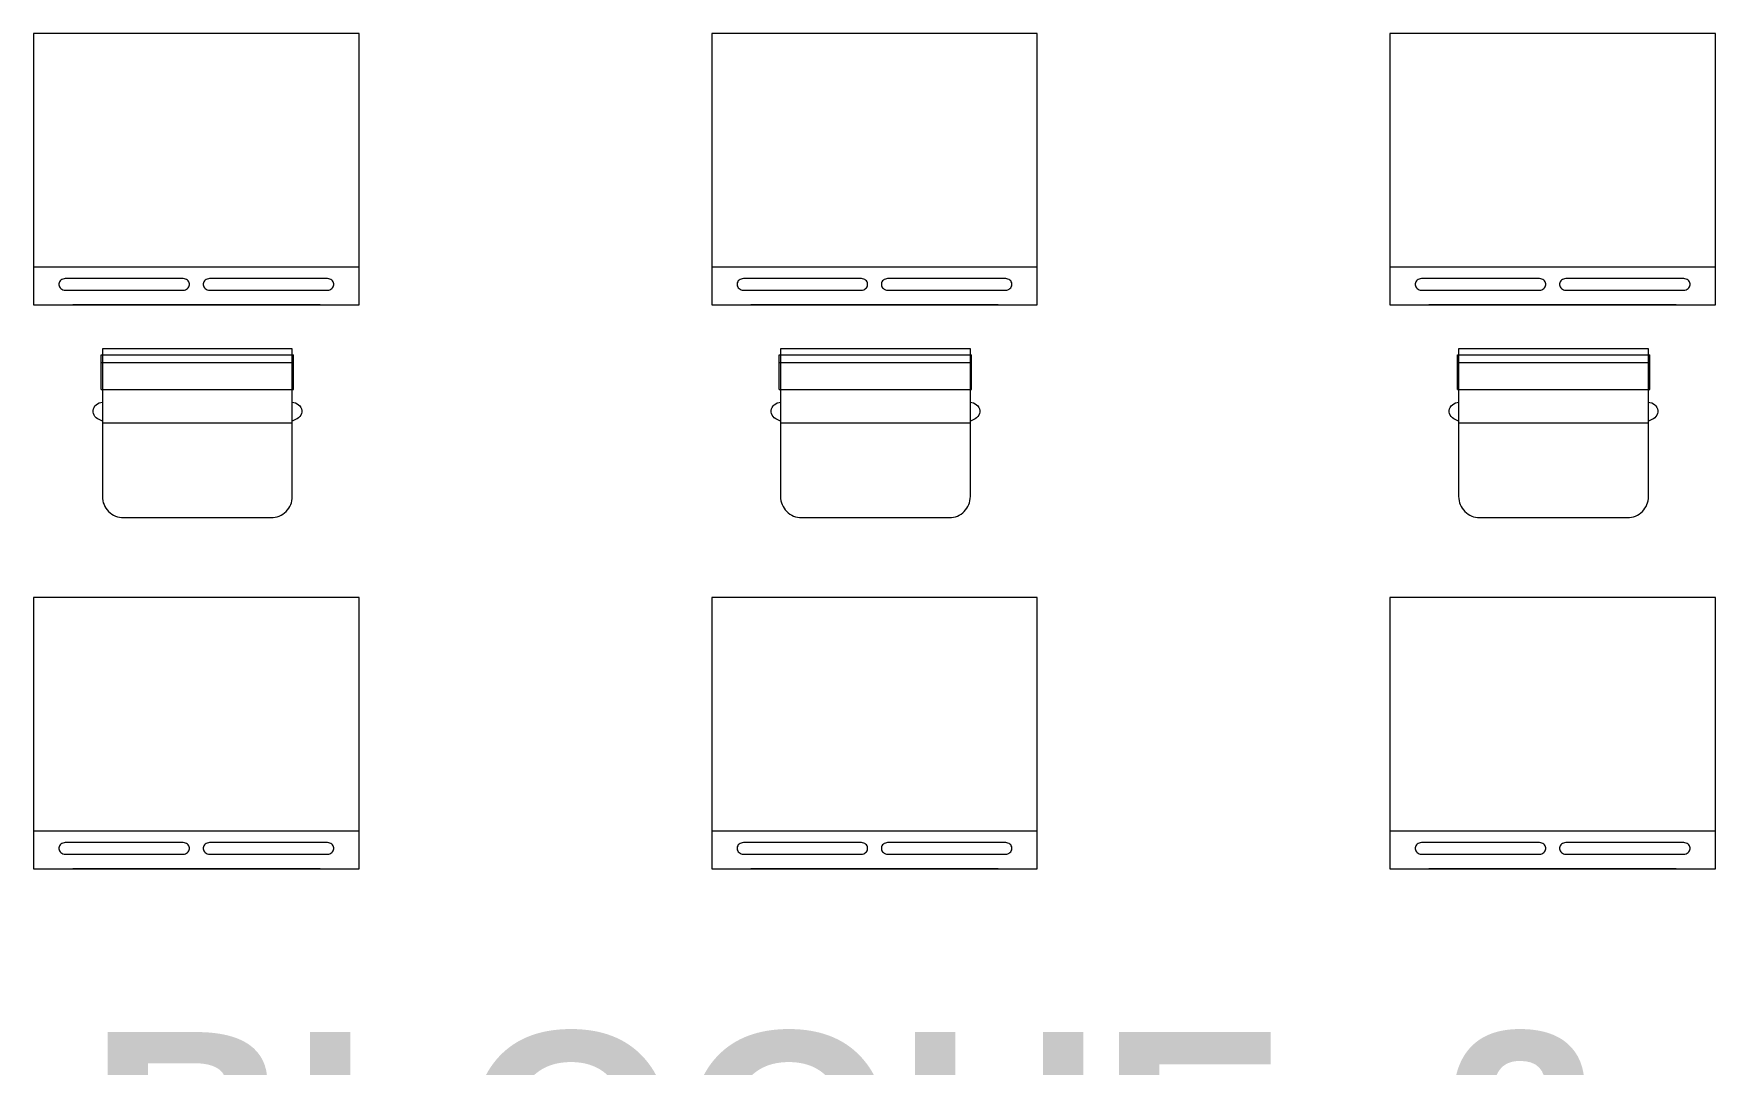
# Model space of a CAD drawing. Header units: millimetres. Extents: x 1 to 121, y 0 to 90.
# Drawn here: x 99.174 to 102.274, y 47.803 to 49.702 of the extents above; entities that cross this region are included whole.
import ezdxf
from ezdxf.enums import TextEntityAlignment as Align

# ---------------------------------------------------------------- set-up
doc = ezdxf.new("R2010")
doc.units = ezdxf.units.MM
doc.layers.add('Equipamiento SR', color=23, linetype='Continuous', lineweight=0)
doc.layers.add('TEXTOS-SUBTITULO', color=7, linetype='Continuous', lineweight=30)
doc.layers.add('Mobiliario', color=7, linetype='Continuous', lineweight=0, true_color=0x7f7f7f)
doc.styles.add('TURBO_BASS', font='swisseb.ttf')

# ---------------------------------------------------------------- blocks, each defined once
blk = doc.blocks.new('A$C3A47622C')
at = {"layer": 'Mobiliario', "linetype": 'Continuous'}
for p, q in [((0.0987, 0.37), (0.0997, 0.3732)), ((0.0997, 0.3732), (0.1012, 0.3762)), ((0.1012, 0.3762), (0.1031, 0.3788)), ((0.1031, 0.3788), (0.1053, 0.381)), ((0.1053, 0.381), (0.1079, 0.3828)), ((0.1079, 0.3828), (0.1107, 0.384)), ((0.1107, 0.384), (0.1136, 0.3846)), ((0.1136, 0.3846), (0.1165, 0.3846)), ((0.1165, 0.3846), (0.1194, 0.384)), ((0.1194, 0.384), (0.1222, 0.3828)), ((0.1222, 0.3828), (0.1248, 0.381)), ((0.1248, 0.381), (0.127, 0.3788)), ((0.127, 0.3788), (0.1289, 0.3762)), ((0.1289, 0.3762), (0.1297, 0.3747)), ((0.1297, 0.3747), (0.1333, 0.3673)), ((0.0251, 0.3696), (0.0111, 0.3696)), ((0.0111, 0.015), (0.0111, 0.3696)), ((0.0752, 0.3696), (0.0251, 0.3696)), ((0.0251, 0.015), (0.0251, 0.3696)), ((0.0752, 0.015), (0.0752, 0.3696)), ((0.0983, 0.3673), (0.0987, 0.37)), ((0.0752, 0.015), (0.0108, 0.015)), ((0.0987, 0.0146), (0.0983, 0.0173)), ((0.0997, 0.0113), (0.0987, 0.0146)), ((0.1012, 0.0084), (0.0997, 0.0113)), ((0.1031, 0.0057), (0.1012, 0.0084)), ((0.1053, 0.0035), (0.1031, 0.0057)), ((0.1079, 0.0018), (0.1053, 0.0035)), ((0.1107, 0.0006), (0.1079, 0.0018)), ((0.1136, 0), (0.1107, 0.0006)), ((0.1165, 0), (0.1136, 0)), ((0.1194, 0.0006), (0.1165, 0)), ((0.1222, 0.0018), (0.1194, 0.0006)), ((0.1248, 0.0035), (0.1222, 0.0018)), ((0.127, 0.0057), (0.1248, 0.0035)), ((0.1289, 0.0084), (0.127, 0.0057)), ((0.1297, 0.0099), (0.1289, 0.0084)), ((0.1333, 0.0173), (0.1297, 0.0099))]:
    blk.add_line(p, q, dxfattribs=at)
at = {"layer": 'Mobiliario'}
blk.add_line((0.1361, 0.0173), (0.1361, 0.3673), dxfattribs=at)
at = {"layer": 'Mobiliario', "linetype": 'Continuous'}
blk.add_lwpolyline([(0, 0.0173), (0.2722, 0.0173, 0.414214), (0.3111, 0.0562), (0.3111, 0.3284, 0.414214), (0.2722, 0.3673), (0, 0.3673), (0, 0.0173)], format="xyb", dxfattribs=at)

msp = doc.modelspace()

# ---------------------------------------------------------------- linework, layer by layer
at = {"layer": 'Equipamiento SR', "linetype": 'Continuous'}
for p, q in [((99.1741, 49.7022), (99.1741, 49.2022)), ((99.7741, 49.7022), (99.1741, 49.7022)), ((99.7741, 49.2022), (99.7741, 49.7022)), ((100.4241, 49.7022), (100.4241, 49.2022)), ((101.0241, 49.7022), (100.4241, 49.7022)), ((101.0241, 49.2022), (101.0241, 49.7022)), ((101.6741, 49.7022), (101.6741, 49.2022)), ((102.2741, 49.7022), (101.6741, 49.7022)), ((102.2741, 49.2022), (102.2741, 49.7022)), ((99.1741, 49.2727), (99.7741, 49.2727)), ((99.7591, 49.2727), (99.7591, 49.2722)), ((100.4241, 49.2727), (101.0241, 49.2727)), ((101.0091, 49.2727), (101.0091, 49.2722)), ((101.6741, 49.2727), (102.2741, 49.2727)), ((102.2591, 49.2727), (102.2591, 49.2722)), ((99.2212, 49.2429), (99.2208, 49.2411)), ((99.2208, 49.2411), (99.2208, 49.2392)), ((99.2208, 49.2392), (99.2212, 49.2373)), ((99.2219, 49.2447), (99.2212, 49.2429)), ((99.2212, 49.2373), (99.2219, 49.2355)), ((99.2231, 49.2464), (99.2219, 49.2447)), ((99.2219, 49.2355), (99.2231, 49.2339)), ((99.2245, 49.2478), (99.2231, 49.2464)), ((99.2231, 49.2339), (99.2245, 49.2324)), ((99.2262, 49.249), (99.2245, 49.2478)), ((99.2245, 49.2324), (99.2262, 49.2312)), ((99.2281, 49.25), (99.2262, 49.249)), ((99.2262, 49.2312), (99.2281, 49.2303)), ((99.2302, 49.2506), (99.2281, 49.25)), ((99.2281, 49.2303), (99.2302, 49.2296)), ((99.2324, 49.251), (99.2302, 49.2506)), ((99.2302, 49.2296), (99.2324, 49.2293)), ((99.2335, 49.251), (99.2324, 49.251)), ((99.2324, 49.2293), (99.2335, 49.2293)), ((99.4488, 49.251), (99.2335, 49.251)), ((99.2335, 49.2293), (99.4488, 49.2293)), ((99.4499, 49.251), (99.4488, 49.251)), ((99.4488, 49.2293), (99.4499, 49.2293)), ((99.4521, 49.2506), (99.4499, 49.251)), ((99.4499, 49.2293), (99.4521, 49.2296)), ((99.4542, 49.25), (99.4521, 49.2506)), ((99.4521, 49.2296), (99.4542, 49.2303)), ((99.4561, 49.249), (99.4542, 49.25)), ((99.4542, 49.2303), (99.4561, 49.2312)), ((99.4578, 49.2478), (99.4561, 49.249)), ((99.4561, 49.2312), (99.4578, 49.2324)), ((99.4592, 49.2464), (99.4578, 49.2478)), ((99.4578, 49.2324), (99.4592, 49.2339)), ((99.4603, 49.2447), (99.4592, 49.2464)), ((99.4592, 49.2339), (99.4603, 49.2355)), ((99.4611, 49.2429), (99.4603, 49.2447)), ((99.4603, 49.2355), (99.4611, 49.2373)), ((99.4614, 49.2411), (99.4611, 49.2429)), ((99.4611, 49.2373), (99.4614, 49.2392)), ((99.4614, 49.2392), (99.4614, 49.2411)), ((99.4872, 49.2429), (99.4868, 49.2411)), ((99.4868, 49.2411), (99.4868, 49.2392)), ((99.4868, 49.2392), (99.4872, 49.2373)), ((99.4879, 49.2447), (99.4872, 49.2429)), ((99.4872, 49.2373), (99.4879, 49.2355)), ((99.489, 49.2464), (99.4879, 49.2447)), ((99.4879, 49.2355), (99.489, 49.2339)), ((99.4905, 49.2478), (99.489, 49.2464)), ((99.489, 49.2339), (99.4905, 49.2324)), ((99.4922, 49.249), (99.4905, 49.2478)), ((99.4905, 49.2324), (99.4922, 49.2312)), ((99.4941, 49.25), (99.4922, 49.249)), ((99.4922, 49.2312), (99.4941, 49.2303)), ((99.4962, 49.2506), (99.4941, 49.25)), ((99.4941, 49.2303), (99.4962, 49.2296)), ((99.4983, 49.251), (99.4962, 49.2506)), ((99.4962, 49.2296), (99.4983, 49.2293)), ((99.4994, 49.251), (99.4983, 49.251)), ((99.4983, 49.2293), (99.4994, 49.2293)), ((99.7148, 49.251), (99.4994, 49.251)), ((99.4994, 49.2293), (99.7148, 49.2293)), ((99.7159, 49.251), (99.7148, 49.251)), ((99.7148, 49.2293), (99.7159, 49.2293)), ((99.7181, 49.2506), (99.7159, 49.251)), ((99.7159, 49.2293), (99.7181, 49.2296)), ((99.7201, 49.25), (99.7181, 49.2506)), ((99.7181, 49.2296), (99.7201, 49.2303)), ((99.7221, 49.249), (99.7201, 49.25)), ((99.7201, 49.2303), (99.7221, 49.2312)), ((99.7238, 49.2478), (99.7221, 49.249)), ((99.7221, 49.2312), (99.7238, 49.2324)), ((99.7252, 49.2464), (99.7238, 49.2478)), ((99.7238, 49.2324), (99.7252, 49.2339)), ((99.7263, 49.2447), (99.7252, 49.2464)), ((99.7252, 49.2339), (99.7263, 49.2355)), ((99.727, 49.2429), (99.7263, 49.2447)), ((99.7263, 49.2355), (99.727, 49.2373)), ((99.7274, 49.2411), (99.727, 49.2429)), ((99.727, 49.2373), (99.7274, 49.2392)), ((99.7274, 49.2392), (99.7274, 49.2411)), ((100.4712, 49.2429), (100.4708, 49.2411)), ((100.4708, 49.2411), (100.4708, 49.2392)), ((100.4708, 49.2392), (100.4712, 49.2373)), ((100.4719, 49.2447), (100.4712, 49.2429)), ((100.4712, 49.2373), (100.4719, 49.2355)), ((100.4731, 49.2464), (100.4719, 49.2447)), ((100.4719, 49.2355), (100.4731, 49.2339)), ((100.4745, 49.2478), (100.4731, 49.2464)), ((100.4731, 49.2339), (100.4745, 49.2324)), ((100.4762, 49.249), (100.4745, 49.2478)), ((100.4745, 49.2324), (100.4762, 49.2312)), ((100.4781, 49.25), (100.4762, 49.249)), ((100.4762, 49.2312), (100.4781, 49.2303)), ((100.4802, 49.2506), (100.4781, 49.25)), ((100.4781, 49.2303), (100.4802, 49.2296)), ((100.4824, 49.251), (100.4802, 49.2506)), ((100.4802, 49.2296), (100.4824, 49.2293)), ((100.4835, 49.251), (100.4824, 49.251)), ((100.4824, 49.2293), (100.4835, 49.2293)), ((100.6988, 49.251), (100.4835, 49.251)), ((100.4835, 49.2293), (100.6988, 49.2293)), ((100.6999, 49.251), (100.6988, 49.251)), ((100.6988, 49.2293), (100.6999, 49.2293)), ((100.7021, 49.2506), (100.6999, 49.251)), ((100.6999, 49.2293), (100.7021, 49.2296)), ((100.7042, 49.25), (100.7021, 49.2506)), ((100.7021, 49.2296), (100.7042, 49.2303)), ((100.7061, 49.249), (100.7042, 49.25)), ((100.7042, 49.2303), (100.7061, 49.2312)), ((100.7078, 49.2478), (100.7061, 49.249)), ((100.7061, 49.2312), (100.7078, 49.2324)), ((100.7092, 49.2464), (100.7078, 49.2478)), ((100.7078, 49.2324), (100.7092, 49.2339)), ((100.7103, 49.2447), (100.7092, 49.2464)), ((100.7092, 49.2339), (100.7103, 49.2355)), ((100.7111, 49.2429), (100.7103, 49.2447)), ((100.7103, 49.2355), (100.7111, 49.2373)), ((100.7114, 49.2411), (100.7111, 49.2429)), ((100.7111, 49.2373), (100.7114, 49.2392)), ((100.7114, 49.2392), (100.7114, 49.2411)), ((100.7372, 49.2429), (100.7368, 49.2411)), ((100.7368, 49.2411), (100.7368, 49.2392)), ((100.7368, 49.2392), (100.7372, 49.2373)), ((100.7379, 49.2447), (100.7372, 49.2429)), ((100.7372, 49.2373), (100.7379, 49.2355)), ((100.739, 49.2464), (100.7379, 49.2447)), ((100.7379, 49.2355), (100.739, 49.2339)), ((100.7405, 49.2478), (100.739, 49.2464)), ((100.739, 49.2339), (100.7405, 49.2324)), ((100.7422, 49.249), (100.7405, 49.2478)), ((100.7405, 49.2324), (100.7422, 49.2312)), ((100.7441, 49.25), (100.7422, 49.249)), ((100.7422, 49.2312), (100.7441, 49.2303)), ((100.7462, 49.2506), (100.7441, 49.25)), ((100.7441, 49.2303), (100.7462, 49.2296)), ((100.7483, 49.251), (100.7462, 49.2506)), ((100.7462, 49.2296), (100.7483, 49.2293)), ((100.7494, 49.251), (100.7483, 49.251)), ((100.7483, 49.2293), (100.7494, 49.2293)), ((100.9648, 49.251), (100.7494, 49.251)), ((100.7494, 49.2293), (100.9648, 49.2293)), ((100.9659, 49.251), (100.9648, 49.251)), ((100.9648, 49.2293), (100.9659, 49.2293)), ((100.9681, 49.2506), (100.9659, 49.251)), ((100.9659, 49.2293), (100.9681, 49.2296)), ((100.9701, 49.25), (100.9681, 49.2506)), ((100.9681, 49.2296), (100.9701, 49.2303)), ((100.9721, 49.249), (100.9701, 49.25)), ((100.9701, 49.2303), (100.9721, 49.2312)), ((100.9738, 49.2478), (100.9721, 49.249)), ((100.9721, 49.2312), (100.9738, 49.2324)), ((100.9752, 49.2464), (100.9738, 49.2478)), ((100.9738, 49.2324), (100.9752, 49.2339)), ((100.9763, 49.2447), (100.9752, 49.2464)), ((100.9752, 49.2339), (100.9763, 49.2355)), ((100.977, 49.2429), (100.9763, 49.2447)), ((100.9763, 49.2355), (100.977, 49.2373)), ((100.9774, 49.2411), (100.977, 49.2429)), ((100.977, 49.2373), (100.9774, 49.2392)), ((100.9774, 49.2392), (100.9774, 49.2411)), ((101.7212, 49.2429), (101.7208, 49.2411)), ((101.7208, 49.2411), (101.7208, 49.2392)), ((101.7208, 49.2392), (101.7212, 49.2373)), ((101.7219, 49.2447), (101.7212, 49.2429)), ((101.7212, 49.2373), (101.7219, 49.2355)), ((101.7231, 49.2464), (101.7219, 49.2447)), ((101.7219, 49.2355), (101.7231, 49.2339)), ((101.7245, 49.2478), (101.7231, 49.2464)), ((101.7231, 49.2339), (101.7245, 49.2324)), ((101.7262, 49.249), (101.7245, 49.2478)), ((101.7245, 49.2324), (101.7262, 49.2312)), ((101.7281, 49.25), (101.7262, 49.249)), ((101.7262, 49.2312), (101.7281, 49.2303)), ((101.7302, 49.2506), (101.7281, 49.25)), ((101.7281, 49.2303), (101.7302, 49.2296)), ((101.7324, 49.251), (101.7302, 49.2506)), ((101.7302, 49.2296), (101.7324, 49.2293)), ((101.7335, 49.251), (101.7324, 49.251)), ((101.7324, 49.2293), (101.7335, 49.2293)), ((101.9488, 49.251), (101.7335, 49.251)), ((101.7335, 49.2293), (101.9488, 49.2293)), ((101.9499, 49.251), (101.9488, 49.251)), ((101.9488, 49.2293), (101.9499, 49.2293)), ((101.9521, 49.2506), (101.9499, 49.251)), ((101.9499, 49.2293), (101.9521, 49.2296)), ((101.9542, 49.25), (101.9521, 49.2506)), ((101.9521, 49.2296), (101.9542, 49.2303)), ((101.9561, 49.249), (101.9542, 49.25)), ((101.9542, 49.2303), (101.9561, 49.2312)), ((101.9578, 49.2478), (101.9561, 49.249)), ((101.9561, 49.2312), (101.9578, 49.2324)), ((101.9592, 49.2464), (101.9578, 49.2478)), ((101.9578, 49.2324), (101.9592, 49.2339)), ((101.9603, 49.2447), (101.9592, 49.2464)), ((101.9592, 49.2339), (101.9603, 49.2355)), ((101.9611, 49.2429), (101.9603, 49.2447)), ((101.9603, 49.2355), (101.9611, 49.2373)), ((101.9614, 49.2411), (101.9611, 49.2429)), ((101.9611, 49.2373), (101.9614, 49.2392)), ((101.9614, 49.2392), (101.9614, 49.2411)), ((101.9872, 49.2429), (101.9868, 49.2411)), ((101.9868, 49.2411), (101.9868, 49.2392)), ((101.9868, 49.2392), (101.9872, 49.2373)), ((101.9879, 49.2447), (101.9872, 49.2429)), ((101.9872, 49.2373), (101.9879, 49.2355)), ((101.989, 49.2464), (101.9879, 49.2447)), ((101.9879, 49.2355), (101.989, 49.2339)), ((101.9905, 49.2478), (101.989, 49.2464)), ((101.989, 49.2339), (101.9905, 49.2324)), ((101.9922, 49.249), (101.9905, 49.2478)), ((101.9905, 49.2324), (101.9922, 49.2312)), ((101.9941, 49.25), (101.9922, 49.249)), ((101.9922, 49.2312), (101.9941, 49.2303)), ((101.9962, 49.2506), (101.9941, 49.25)), ((101.9941, 49.2303), (101.9962, 49.2296)), ((101.9983, 49.251), (101.9962, 49.2506)), ((101.9962, 49.2296), (101.9983, 49.2293)), ((101.9994, 49.251), (101.9983, 49.251)), ((101.9983, 49.2293), (101.9994, 49.2293)), ((102.2148, 49.251), (101.9994, 49.251)), ((101.9994, 49.2293), (102.2148, 49.2293)), ((102.2159, 49.251), (102.2148, 49.251)), ((102.2148, 49.2293), (102.2159, 49.2293)), ((102.2181, 49.2506), (102.2159, 49.251)), ((102.2159, 49.2293), (102.2181, 49.2296)), ((102.2201, 49.25), (102.2181, 49.2506)), ((102.2181, 49.2296), (102.2201, 49.2303)), ((102.2221, 49.249), (102.2201, 49.25)), ((102.2201, 49.2303), (102.2221, 49.2312)), ((102.2238, 49.2478), (102.2221, 49.249)), ((102.2221, 49.2312), (102.2238, 49.2324)), ((102.2252, 49.2464), (102.2238, 49.2478)), ((102.2238, 49.2324), (102.2252, 49.2339)), ((102.2263, 49.2447), (102.2252, 49.2464)), ((102.2252, 49.2339), (102.2263, 49.2355)), ((102.227, 49.2429), (102.2263, 49.2447)), ((102.2263, 49.2355), (102.227, 49.2373)), ((102.2274, 49.2411), (102.227, 49.2429)), ((102.227, 49.2373), (102.2274, 49.2392)), ((102.2274, 49.2392), (102.2274, 49.2411)), ((99.1741, 49.2022), (99.7741, 49.2022)), ((99.7021, 49.2022), (99.2461, 49.2022)), ((100.4241, 49.2022), (101.0241, 49.2022)), ((100.9521, 49.2022), (100.4961, 49.2022)), ((101.6741, 49.2022), (102.2741, 49.2022)), ((102.2021, 49.2022), (101.7461, 49.2022)), ((99.1741, 48.6628), (99.1741, 48.1628)), ((99.7741, 48.6628), (99.1741, 48.6628)), ((99.7741, 48.1628), (99.7741, 48.6628)), ((100.4241, 48.6628), (100.4241, 48.1628)), ((101.0241, 48.6628), (100.4241, 48.6628)), ((101.0241, 48.1628), (101.0241, 48.6628)), ((101.6741, 48.6628), (101.6741, 48.1628)), ((102.2741, 48.6628), (101.6741, 48.6628)), ((102.2741, 48.1628), (102.2741, 48.6628)), ((99.1741, 48.2332), (99.7741, 48.2332)), ((99.2219, 48.2053), (99.2212, 48.2035)), ((99.2231, 48.207), (99.2219, 48.2053)), ((99.2245, 48.2084), (99.2231, 48.207)), ((99.2262, 48.2096), (99.2245, 48.2084)), ((99.2281, 48.2106), (99.2262, 48.2096)), ((99.2302, 48.2112), (99.2281, 48.2106)), ((99.2324, 48.2116), (99.2302, 48.2112)), ((99.2335, 48.2116), (99.2324, 48.2116)), ((99.4488, 48.2116), (99.2335, 48.2116)), ((99.4499, 48.2116), (99.4488, 48.2116)), ((99.4521, 48.2112), (99.4499, 48.2116)), ((99.4542, 48.2106), (99.4521, 48.2112)), ((99.4561, 48.2096), (99.4542, 48.2106)), ((99.4578, 48.2084), (99.4561, 48.2096)), ((99.4592, 48.207), (99.4578, 48.2084)), ((99.4603, 48.2053), (99.4592, 48.207)), ((99.4611, 48.2035), (99.4603, 48.2053)), ((99.4879, 48.2053), (99.4872, 48.2035)), ((99.489, 48.207), (99.4879, 48.2053)), ((99.4905, 48.2084), (99.489, 48.207)), ((99.4922, 48.2096), (99.4905, 48.2084)), ((99.4941, 48.2106), (99.4922, 48.2096)), ((99.4962, 48.2112), (99.4941, 48.2106)), ((99.4983, 48.2116), (99.4962, 48.2112)), ((99.4994, 48.2116), (99.4983, 48.2116)), ((99.7148, 48.2116), (99.4994, 48.2116)), ((99.7159, 48.2116), (99.7148, 48.2116)), ((99.7181, 48.2112), (99.7159, 48.2116)), ((99.7201, 48.2106), (99.7181, 48.2112)), ((99.7221, 48.2096), (99.7201, 48.2106)), ((99.7238, 48.2084), (99.7221, 48.2096)), ((99.7252, 48.207), (99.7238, 48.2084)), ((99.7263, 48.2053), (99.7252, 48.207)), ((99.727, 48.2035), (99.7263, 48.2053)), ((99.7591, 48.2332), (99.7591, 48.2328)), ((100.4241, 48.2332), (101.0241, 48.2332)), ((100.4719, 48.2053), (100.4712, 48.2035)), ((100.4731, 48.207), (100.4719, 48.2053)), ((100.4745, 48.2084), (100.4731, 48.207)), ((100.4762, 48.2096), (100.4745, 48.2084)), ((100.4781, 48.2106), (100.4762, 48.2096)), ((100.4802, 48.2112), (100.4781, 48.2106)), ((100.4824, 48.2116), (100.4802, 48.2112)), ((100.4835, 48.2116), (100.4824, 48.2116)), ((100.6988, 48.2116), (100.4835, 48.2116)), ((100.6999, 48.2116), (100.6988, 48.2116)), ((100.7021, 48.2112), (100.6999, 48.2116)), ((100.7042, 48.2106), (100.7021, 48.2112)), ((100.7061, 48.2096), (100.7042, 48.2106)), ((100.7078, 48.2084), (100.7061, 48.2096)), ((100.7092, 48.207), (100.7078, 48.2084)), ((100.7103, 48.2053), (100.7092, 48.207)), ((100.7111, 48.2035), (100.7103, 48.2053)), ((100.7379, 48.2053), (100.7372, 48.2035)), ((100.739, 48.207), (100.7379, 48.2053)), ((100.7405, 48.2084), (100.739, 48.207)), ((100.7422, 48.2096), (100.7405, 48.2084)), ((100.7441, 48.2106), (100.7422, 48.2096)), ((100.7462, 48.2112), (100.7441, 48.2106)), ((100.7483, 48.2116), (100.7462, 48.2112)), ((100.7494, 48.2116), (100.7483, 48.2116)), ((100.9648, 48.2116), (100.7494, 48.2116)), ((100.9659, 48.2116), (100.9648, 48.2116)), ((100.9681, 48.2112), (100.9659, 48.2116)), ((100.9701, 48.2106), (100.9681, 48.2112)), ((100.9721, 48.2096), (100.9701, 48.2106)), ((100.9738, 48.2084), (100.9721, 48.2096)), ((100.9752, 48.207), (100.9738, 48.2084)), ((100.9763, 48.2053), (100.9752, 48.207)), ((100.977, 48.2035), (100.9763, 48.2053)), ((101.0091, 48.2332), (101.0091, 48.2328)), ((101.6741, 48.2332), (102.2741, 48.2332)), ((101.7219, 48.2053), (101.7212, 48.2035)), ((101.7231, 48.207), (101.7219, 48.2053)), ((101.7245, 48.2084), (101.7231, 48.207)), ((101.7262, 48.2096), (101.7245, 48.2084)), ((101.7281, 48.2106), (101.7262, 48.2096)), ((101.7302, 48.2112), (101.7281, 48.2106)), ((101.7324, 48.2116), (101.7302, 48.2112)), ((101.7335, 48.2116), (101.7324, 48.2116)), ((101.9488, 48.2116), (101.7335, 48.2116)), ((101.9499, 48.2116), (101.9488, 48.2116)), ((101.9521, 48.2112), (101.9499, 48.2116)), ((101.9542, 48.2106), (101.9521, 48.2112)), ((101.9561, 48.2096), (101.9542, 48.2106)), ((101.9578, 48.2084), (101.9561, 48.2096)), ((101.9592, 48.207), (101.9578, 48.2084)), ((101.9603, 48.2053), (101.9592, 48.207)), ((101.9611, 48.2035), (101.9603, 48.2053)), ((101.9879, 48.2053), (101.9872, 48.2035)), ((101.989, 48.207), (101.9879, 48.2053)), ((101.9905, 48.2084), (101.989, 48.207)), ((101.9922, 48.2096), (101.9905, 48.2084)), ((101.9941, 48.2106), (101.9922, 48.2096)), ((101.9962, 48.2112), (101.9941, 48.2106)), ((101.9983, 48.2116), (101.9962, 48.2112)), ((101.9994, 48.2116), (101.9983, 48.2116)), ((102.2148, 48.2116), (101.9994, 48.2116)), ((102.2159, 48.2116), (102.2148, 48.2116)), ((102.2181, 48.2112), (102.2159, 48.2116)), ((102.2201, 48.2106), (102.2181, 48.2112)), ((102.2221, 48.2096), (102.2201, 48.2106)), ((102.2238, 48.2084), (102.2221, 48.2096)), ((102.2252, 48.207), (102.2238, 48.2084)), ((102.2263, 48.2053), (102.2252, 48.207)), ((102.227, 48.2035), (102.2263, 48.2053)), ((102.2591, 48.2332), (102.2591, 48.2328)), ((99.2212, 48.2035), (99.2208, 48.2017)), ((99.2208, 48.2017), (99.2208, 48.1998)), ((99.2208, 48.1998), (99.2212, 48.1979)), ((99.2212, 48.1979), (99.2219, 48.1961)), ((99.2219, 48.1961), (99.2231, 48.1945)), ((99.2231, 48.1945), (99.2245, 48.193)), ((99.2245, 48.193), (99.2262, 48.1918)), ((99.2262, 48.1918), (99.2281, 48.1908)), ((99.2281, 48.1908), (99.2302, 48.1902)), ((99.2302, 48.1902), (99.2324, 48.1899)), ((99.2324, 48.1899), (99.2335, 48.1899)), ((99.2335, 48.1899), (99.4488, 48.1899)), ((99.4488, 48.1899), (99.4499, 48.1899)), ((99.4499, 48.1899), (99.4521, 48.1902)), ((99.4521, 48.1902), (99.4542, 48.1908)), ((99.4542, 48.1908), (99.4561, 48.1918)), ((99.4561, 48.1918), (99.4578, 48.193)), ((99.4578, 48.193), (99.4592, 48.1945)), ((99.4592, 48.1945), (99.4603, 48.1961)), ((99.4603, 48.1961), (99.4611, 48.1979)), ((99.4614, 48.2017), (99.4611, 48.2035)), ((99.4611, 48.1979), (99.4614, 48.1998)), ((99.4614, 48.1998), (99.4614, 48.2017)), ((99.4872, 48.2035), (99.4868, 48.2017)), ((99.4868, 48.2017), (99.4868, 48.1998)), ((99.4868, 48.1998), (99.4872, 48.1979)), ((99.4872, 48.1979), (99.4879, 48.1961)), ((99.4879, 48.1961), (99.489, 48.1945)), ((99.489, 48.1945), (99.4905, 48.193)), ((99.4905, 48.193), (99.4922, 48.1918)), ((99.4922, 48.1918), (99.4941, 48.1908)), ((99.4941, 48.1908), (99.4962, 48.1902)), ((99.4962, 48.1902), (99.4983, 48.1899)), ((99.4983, 48.1899), (99.4994, 48.1899)), ((99.4994, 48.1899), (99.7148, 48.1899)), ((99.7148, 48.1899), (99.7159, 48.1899)), ((99.7159, 48.1899), (99.7181, 48.1902)), ((99.7181, 48.1902), (99.7201, 48.1908)), ((99.7201, 48.1908), (99.7221, 48.1918)), ((99.7221, 48.1918), (99.7238, 48.193)), ((99.7238, 48.193), (99.7252, 48.1945)), ((99.7252, 48.1945), (99.7263, 48.1961)), ((99.7263, 48.1961), (99.727, 48.1979)), ((99.7274, 48.2017), (99.727, 48.2035)), ((99.727, 48.1979), (99.7274, 48.1998)), ((99.7274, 48.1998), (99.7274, 48.2017)), ((100.4712, 48.2035), (100.4708, 48.2017)), ((100.4708, 48.2017), (100.4708, 48.1998)), ((100.4708, 48.1998), (100.4712, 48.1979)), ((100.4712, 48.1979), (100.4719, 48.1961)), ((100.4719, 48.1961), (100.4731, 48.1945)), ((100.4731, 48.1945), (100.4745, 48.193)), ((100.4745, 48.193), (100.4762, 48.1918)), ((100.4762, 48.1918), (100.4781, 48.1908)), ((100.4781, 48.1908), (100.4802, 48.1902)), ((100.4802, 48.1902), (100.4824, 48.1899)), ((100.4824, 48.1899), (100.4835, 48.1899)), ((100.4835, 48.1899), (100.6988, 48.1899)), ((100.6988, 48.1899), (100.6999, 48.1899)), ((100.6999, 48.1899), (100.7021, 48.1902)), ((100.7021, 48.1902), (100.7042, 48.1908)), ((100.7042, 48.1908), (100.7061, 48.1918)), ((100.7061, 48.1918), (100.7078, 48.193)), ((100.7078, 48.193), (100.7092, 48.1945)), ((100.7092, 48.1945), (100.7103, 48.1961)), ((100.7103, 48.1961), (100.7111, 48.1979)), ((100.7114, 48.2017), (100.7111, 48.2035)), ((100.7111, 48.1979), (100.7114, 48.1998)), ((100.7114, 48.1998), (100.7114, 48.2017)), ((100.7372, 48.2035), (100.7368, 48.2017)), ((100.7368, 48.2017), (100.7368, 48.1998)), ((100.7368, 48.1998), (100.7372, 48.1979)), ((100.7372, 48.1979), (100.7379, 48.1961)), ((100.7379, 48.1961), (100.739, 48.1945)), ((100.739, 48.1945), (100.7405, 48.193)), ((100.7405, 48.193), (100.7422, 48.1918)), ((100.7422, 48.1918), (100.7441, 48.1908)), ((100.7441, 48.1908), (100.7462, 48.1902)), ((100.7462, 48.1902), (100.7483, 48.1899)), ((100.7483, 48.1899), (100.7494, 48.1899)), ((100.7494, 48.1899), (100.9648, 48.1899)), ((100.9648, 48.1899), (100.9659, 48.1899)), ((100.9659, 48.1899), (100.9681, 48.1902)), ((100.9681, 48.1902), (100.9701, 48.1908)), ((100.9701, 48.1908), (100.9721, 48.1918)), ((100.9721, 48.1918), (100.9738, 48.193)), ((100.9738, 48.193), (100.9752, 48.1945)), ((100.9752, 48.1945), (100.9763, 48.1961)), ((100.9763, 48.1961), (100.977, 48.1979)), ((100.9774, 48.2017), (100.977, 48.2035)), ((100.977, 48.1979), (100.9774, 48.1998)), ((100.9774, 48.1998), (100.9774, 48.2017)), ((101.7212, 48.2035), (101.7208, 48.2017)), ((101.7208, 48.2017), (101.7208, 48.1998)), ((101.7208, 48.1998), (101.7212, 48.1979)), ((101.7212, 48.1979), (101.7219, 48.1961)), ((101.7219, 48.1961), (101.7231, 48.1945)), ((101.7231, 48.1945), (101.7245, 48.193)), ((101.7245, 48.193), (101.7262, 48.1918)), ((101.7262, 48.1918), (101.7281, 48.1908)), ((101.7281, 48.1908), (101.7302, 48.1902)), ((101.7302, 48.1902), (101.7324, 48.1899)), ((101.7324, 48.1899), (101.7335, 48.1899)), ((101.7335, 48.1899), (101.9488, 48.1899)), ((101.9488, 48.1899), (101.9499, 48.1899)), ((101.9499, 48.1899), (101.9521, 48.1902)), ((101.9521, 48.1902), (101.9542, 48.1908)), ((101.9542, 48.1908), (101.9561, 48.1918)), ((101.9561, 48.1918), (101.9578, 48.193)), ((101.9578, 48.193), (101.9592, 48.1945)), ((101.9592, 48.1945), (101.9603, 48.1961)), ((101.9603, 48.1961), (101.9611, 48.1979)), ((101.9614, 48.2017), (101.9611, 48.2035)), ((101.9611, 48.1979), (101.9614, 48.1998)), ((101.9614, 48.1998), (101.9614, 48.2017)), ((101.9872, 48.2035), (101.9868, 48.2017)), ((101.9868, 48.2017), (101.9868, 48.1998)), ((101.9868, 48.1998), (101.9872, 48.1979)), ((101.9872, 48.1979), (101.9879, 48.1961)), ((101.9879, 48.1961), (101.989, 48.1945)), ((101.989, 48.1945), (101.9905, 48.193)), ((101.9905, 48.193), (101.9922, 48.1918)), ((101.9922, 48.1918), (101.9941, 48.1908)), ((101.9941, 48.1908), (101.9962, 48.1902)), ((101.9962, 48.1902), (101.9983, 48.1899)), ((101.9983, 48.1899), (101.9994, 48.1899)), ((101.9994, 48.1899), (102.2148, 48.1899)), ((102.2148, 48.1899), (102.2159, 48.1899)), ((102.2159, 48.1899), (102.2181, 48.1902)), ((102.2181, 48.1902), (102.2201, 48.1908)), ((102.2201, 48.1908), (102.2221, 48.1918)), ((102.2221, 48.1918), (102.2238, 48.193)), ((102.2238, 48.193), (102.2252, 48.1945)), ((102.2252, 48.1945), (102.2263, 48.1961)), ((102.2263, 48.1961), (102.227, 48.1979)), ((102.2274, 48.2017), (102.227, 48.2035)), ((102.227, 48.1979), (102.2274, 48.1998)), ((102.2274, 48.1998), (102.2274, 48.2017)), ((99.1741, 48.1628), (99.7741, 48.1628)), ((99.7021, 48.1628), (99.2461, 48.1628)), ((100.4241, 48.1628), (101.0241, 48.1628)), ((100.9521, 48.1628), (100.4961, 48.1628)), ((101.6741, 48.1628), (102.2741, 48.1628)), ((102.2021, 48.1628), (101.7461, 48.1628))]:
    msp.add_line(p, q, dxfattribs=at)
at = {"layer": 'Mobiliario', "linetype": 'Continuous', "lineweight": 0}
for p, q in [((99.1741, 49.7022), (99.1741, 49.2022)), ((99.7741, 49.7022), (99.1741, 49.7022)), ((99.7741, 49.2022), (99.7741, 49.7022)), ((100.4241, 49.7022), (100.4241, 49.2022)), ((101.0241, 49.7022), (100.4241, 49.7022)), ((101.0241, 49.2022), (101.0241, 49.7022)), ((101.6741, 49.7022), (101.6741, 49.2022)), ((102.2741, 49.7022), (101.6741, 49.7022)), ((102.2741, 49.2022), (102.2741, 49.7022)), ((99.1741, 49.2727), (99.7741, 49.2727)), ((99.7591, 49.2727), (99.7591, 49.2722)), ((100.4241, 49.2727), (101.0241, 49.2727)), ((101.0091, 49.2727), (101.0091, 49.2722)), ((101.6741, 49.2727), (102.2741, 49.2727)), ((102.2591, 49.2727), (102.2591, 49.2722)), ((99.2212, 49.2429), (99.2208, 49.2411)), ((99.2208, 49.2411), (99.2208, 49.2392)), ((99.2208, 49.2392), (99.2212, 49.2373)), ((99.2219, 49.2447), (99.2212, 49.2429)), ((99.2212, 49.2373), (99.2219, 49.2355)), ((99.2231, 49.2464), (99.2219, 49.2447)), ((99.2219, 49.2355), (99.2231, 49.2339)), ((99.2245, 49.2478), (99.2231, 49.2464)), ((99.2231, 49.2339), (99.2245, 49.2324)), ((99.2262, 49.249), (99.2245, 49.2478)), ((99.2245, 49.2324), (99.2262, 49.2312)), ((99.2281, 49.25), (99.2262, 49.249)), ((99.2262, 49.2312), (99.2281, 49.2303)), ((99.2302, 49.2506), (99.2281, 49.25)), ((99.2281, 49.2303), (99.2302, 49.2296)), ((99.2324, 49.251), (99.2302, 49.2506)), ((99.2302, 49.2296), (99.2324, 49.2293)), ((99.2335, 49.251), (99.2324, 49.251)), ((99.2324, 49.2293), (99.2335, 49.2293)), ((99.4488, 49.251), (99.2335, 49.251)), ((99.2335, 49.2293), (99.4488, 49.2293)), ((99.4499, 49.251), (99.4488, 49.251)), ((99.4488, 49.2293), (99.4499, 49.2293)), ((99.4521, 49.2506), (99.4499, 49.251)), ((99.4499, 49.2293), (99.4521, 49.2296)), ((99.4542, 49.25), (99.4521, 49.2506)), ((99.4521, 49.2296), (99.4542, 49.2303)), ((99.4561, 49.249), (99.4542, 49.25)), ((99.4542, 49.2303), (99.4561, 49.2312)), ((99.4578, 49.2478), (99.4561, 49.249)), ((99.4561, 49.2312), (99.4578, 49.2324)), ((99.4592, 49.2464), (99.4578, 49.2478)), ((99.4578, 49.2324), (99.4592, 49.2339)), ((99.4603, 49.2447), (99.4592, 49.2464)), ((99.4592, 49.2339), (99.4603, 49.2355)), ((99.4611, 49.2429), (99.4603, 49.2447)), ((99.4603, 49.2355), (99.4611, 49.2373)), ((99.4614, 49.2411), (99.4611, 49.2429)), ((99.4611, 49.2373), (99.4614, 49.2392)), ((99.4614, 49.2392), (99.4614, 49.2411)), ((99.4872, 49.2429), (99.4868, 49.2411)), ((99.4868, 49.2411), (99.4868, 49.2392)), ((99.4868, 49.2392), (99.4872, 49.2373)), ((99.4879, 49.2447), (99.4872, 49.2429)), ((99.4872, 49.2373), (99.4879, 49.2355)), ((99.489, 49.2464), (99.4879, 49.2447)), ((99.4879, 49.2355), (99.489, 49.2339)), ((99.4905, 49.2478), (99.489, 49.2464)), ((99.489, 49.2339), (99.4905, 49.2324)), ((99.4922, 49.249), (99.4905, 49.2478)), ((99.4905, 49.2324), (99.4922, 49.2312)), ((99.4941, 49.25), (99.4922, 49.249)), ((99.4922, 49.2312), (99.4941, 49.2303)), ((99.4962, 49.2506), (99.4941, 49.25)), ((99.4941, 49.2303), (99.4962, 49.2296)), ((99.4983, 49.251), (99.4962, 49.2506)), ((99.4962, 49.2296), (99.4983, 49.2293)), ((99.4994, 49.251), (99.4983, 49.251)), ((99.4983, 49.2293), (99.4994, 49.2293)), ((99.7148, 49.251), (99.4994, 49.251)), ((99.4994, 49.2293), (99.7148, 49.2293)), ((99.7159, 49.251), (99.7148, 49.251)), ((99.7148, 49.2293), (99.7159, 49.2293)), ((99.7181, 49.2506), (99.7159, 49.251)), ((99.7159, 49.2293), (99.7181, 49.2296)), ((99.7201, 49.25), (99.7181, 49.2506)), ((99.7181, 49.2296), (99.7201, 49.2303)), ((99.7221, 49.249), (99.7201, 49.25)), ((99.7201, 49.2303), (99.7221, 49.2312)), ((99.7238, 49.2478), (99.7221, 49.249)), ((99.7221, 49.2312), (99.7238, 49.2324)), ((99.7252, 49.2464), (99.7238, 49.2478)), ((99.7238, 49.2324), (99.7252, 49.2339)), ((99.7263, 49.2447), (99.7252, 49.2464)), ((99.7252, 49.2339), (99.7263, 49.2355)), ((99.727, 49.2429), (99.7263, 49.2447)), ((99.7263, 49.2355), (99.727, 49.2373)), ((99.7274, 49.2411), (99.727, 49.2429)), ((99.727, 49.2373), (99.7274, 49.2392)), ((99.7274, 49.2392), (99.7274, 49.2411)), ((100.4712, 49.2429), (100.4708, 49.2411)), ((100.4708, 49.2411), (100.4708, 49.2392)), ((100.4708, 49.2392), (100.4712, 49.2373)), ((100.4719, 49.2447), (100.4712, 49.2429)), ((100.4712, 49.2373), (100.4719, 49.2355)), ((100.4731, 49.2464), (100.4719, 49.2447)), ((100.4719, 49.2355), (100.4731, 49.2339)), ((100.4745, 49.2478), (100.4731, 49.2464)), ((100.4731, 49.2339), (100.4745, 49.2324)), ((100.4762, 49.249), (100.4745, 49.2478)), ((100.4745, 49.2324), (100.4762, 49.2312)), ((100.4781, 49.25), (100.4762, 49.249)), ((100.4762, 49.2312), (100.4781, 49.2303)), ((100.4802, 49.2506), (100.4781, 49.25)), ((100.4781, 49.2303), (100.4802, 49.2296)), ((100.4824, 49.251), (100.4802, 49.2506)), ((100.4802, 49.2296), (100.4824, 49.2293)), ((100.4835, 49.251), (100.4824, 49.251)), ((100.4824, 49.2293), (100.4835, 49.2293)), ((100.6988, 49.251), (100.4835, 49.251)), ((100.4835, 49.2293), (100.6988, 49.2293)), ((100.6999, 49.251), (100.6988, 49.251)), ((100.6988, 49.2293), (100.6999, 49.2293)), ((100.7021, 49.2506), (100.6999, 49.251)), ((100.6999, 49.2293), (100.7021, 49.2296)), ((100.7042, 49.25), (100.7021, 49.2506)), ((100.7021, 49.2296), (100.7042, 49.2303)), ((100.7061, 49.249), (100.7042, 49.25)), ((100.7042, 49.2303), (100.7061, 49.2312)), ((100.7078, 49.2478), (100.7061, 49.249)), ((100.7061, 49.2312), (100.7078, 49.2324)), ((100.7092, 49.2464), (100.7078, 49.2478)), ((100.7078, 49.2324), (100.7092, 49.2339)), ((100.7103, 49.2447), (100.7092, 49.2464)), ((100.7092, 49.2339), (100.7103, 49.2355)), ((100.7111, 49.2429), (100.7103, 49.2447)), ((100.7103, 49.2355), (100.7111, 49.2373)), ((100.7114, 49.2411), (100.7111, 49.2429)), ((100.7111, 49.2373), (100.7114, 49.2392)), ((100.7114, 49.2392), (100.7114, 49.2411)), ((100.7372, 49.2429), (100.7368, 49.2411)), ((100.7368, 49.2411), (100.7368, 49.2392)), ((100.7368, 49.2392), (100.7372, 49.2373)), ((100.7379, 49.2447), (100.7372, 49.2429)), ((100.7372, 49.2373), (100.7379, 49.2355)), ((100.739, 49.2464), (100.7379, 49.2447)), ((100.7379, 49.2355), (100.739, 49.2339)), ((100.7405, 49.2478), (100.739, 49.2464)), ((100.739, 49.2339), (100.7405, 49.2324)), ((100.7422, 49.249), (100.7405, 49.2478)), ((100.7405, 49.2324), (100.7422, 49.2312)), ((100.7441, 49.25), (100.7422, 49.249)), ((100.7422, 49.2312), (100.7441, 49.2303)), ((100.7462, 49.2506), (100.7441, 49.25)), ((100.7441, 49.2303), (100.7462, 49.2296)), ((100.7483, 49.251), (100.7462, 49.2506)), ((100.7462, 49.2296), (100.7483, 49.2293)), ((100.7494, 49.251), (100.7483, 49.251)), ((100.7483, 49.2293), (100.7494, 49.2293)), ((100.9648, 49.251), (100.7494, 49.251)), ((100.7494, 49.2293), (100.9648, 49.2293)), ((100.9659, 49.251), (100.9648, 49.251)), ((100.9648, 49.2293), (100.9659, 49.2293)), ((100.9681, 49.2506), (100.9659, 49.251)), ((100.9659, 49.2293), (100.9681, 49.2296)), ((100.9701, 49.25), (100.9681, 49.2506)), ((100.9681, 49.2296), (100.9701, 49.2303)), ((100.9721, 49.249), (100.9701, 49.25)), ((100.9701, 49.2303), (100.9721, 49.2312)), ((100.9738, 49.2478), (100.9721, 49.249)), ((100.9721, 49.2312), (100.9738, 49.2324)), ((100.9752, 49.2464), (100.9738, 49.2478)), ((100.9738, 49.2324), (100.9752, 49.2339)), ((100.9763, 49.2447), (100.9752, 49.2464)), ((100.9752, 49.2339), (100.9763, 49.2355)), ((100.977, 49.2429), (100.9763, 49.2447)), ((100.9763, 49.2355), (100.977, 49.2373)), ((100.9774, 49.2411), (100.977, 49.2429)), ((100.977, 49.2373), (100.9774, 49.2392)), ((100.9774, 49.2392), (100.9774, 49.2411)), ((101.7212, 49.2429), (101.7208, 49.2411)), ((101.7208, 49.2411), (101.7208, 49.2392)), ((101.7208, 49.2392), (101.7212, 49.2373)), ((101.7219, 49.2447), (101.7212, 49.2429)), ((101.7212, 49.2373), (101.7219, 49.2355)), ((101.7231, 49.2464), (101.7219, 49.2447)), ((101.7219, 49.2355), (101.7231, 49.2339)), ((101.7245, 49.2478), (101.7231, 49.2464)), ((101.7231, 49.2339), (101.7245, 49.2324)), ((101.7262, 49.249), (101.7245, 49.2478)), ((101.7245, 49.2324), (101.7262, 49.2312)), ((101.7281, 49.25), (101.7262, 49.249)), ((101.7262, 49.2312), (101.7281, 49.2303)), ((101.7302, 49.2506), (101.7281, 49.25)), ((101.7281, 49.2303), (101.7302, 49.2296)), ((101.7324, 49.251), (101.7302, 49.2506)), ((101.7302, 49.2296), (101.7324, 49.2293)), ((101.7335, 49.251), (101.7324, 49.251)), ((101.7324, 49.2293), (101.7335, 49.2293)), ((101.9488, 49.251), (101.7335, 49.251)), ((101.7335, 49.2293), (101.9488, 49.2293)), ((101.9499, 49.251), (101.9488, 49.251)), ((101.9488, 49.2293), (101.9499, 49.2293)), ((101.9521, 49.2506), (101.9499, 49.251)), ((101.9499, 49.2293), (101.9521, 49.2296)), ((101.9542, 49.25), (101.9521, 49.2506)), ((101.9521, 49.2296), (101.9542, 49.2303)), ((101.9561, 49.249), (101.9542, 49.25)), ((101.9542, 49.2303), (101.9561, 49.2312)), ((101.9578, 49.2478), (101.9561, 49.249)), ((101.9561, 49.2312), (101.9578, 49.2324)), ((101.9592, 49.2464), (101.9578, 49.2478)), ((101.9578, 49.2324), (101.9592, 49.2339)), ((101.9603, 49.2447), (101.9592, 49.2464)), ((101.9592, 49.2339), (101.9603, 49.2355)), ((101.9611, 49.2429), (101.9603, 49.2447)), ((101.9603, 49.2355), (101.9611, 49.2373)), ((101.9614, 49.2411), (101.9611, 49.2429)), ((101.9611, 49.2373), (101.9614, 49.2392)), ((101.9614, 49.2392), (101.9614, 49.2411)), ((101.9872, 49.2429), (101.9868, 49.2411)), ((101.9868, 49.2411), (101.9868, 49.2392)), ((101.9868, 49.2392), (101.9872, 49.2373)), ((101.9879, 49.2447), (101.9872, 49.2429)), ((101.9872, 49.2373), (101.9879, 49.2355)), ((101.989, 49.2464), (101.9879, 49.2447)), ((101.9879, 49.2355), (101.989, 49.2339)), ((101.9905, 49.2478), (101.989, 49.2464)), ((101.989, 49.2339), (101.9905, 49.2324)), ((101.9922, 49.249), (101.9905, 49.2478)), ((101.9905, 49.2324), (101.9922, 49.2312)), ((101.9941, 49.25), (101.9922, 49.249)), ((101.9922, 49.2312), (101.9941, 49.2303)), ((101.9962, 49.2506), (101.9941, 49.25)), ((101.9941, 49.2303), (101.9962, 49.2296)), ((101.9983, 49.251), (101.9962, 49.2506)), ((101.9962, 49.2296), (101.9983, 49.2293)), ((101.9994, 49.251), (101.9983, 49.251)), ((101.9983, 49.2293), (101.9994, 49.2293)), ((102.2148, 49.251), (101.9994, 49.251)), ((101.9994, 49.2293), (102.2148, 49.2293)), ((102.2159, 49.251), (102.2148, 49.251)), ((102.2148, 49.2293), (102.2159, 49.2293)), ((102.2181, 49.2506), (102.2159, 49.251)), ((102.2159, 49.2293), (102.2181, 49.2296)), ((102.2201, 49.25), (102.2181, 49.2506)), ((102.2181, 49.2296), (102.2201, 49.2303)), ((102.2221, 49.249), (102.2201, 49.25)), ((102.2201, 49.2303), (102.2221, 49.2312)), ((102.2238, 49.2478), (102.2221, 49.249)), ((102.2221, 49.2312), (102.2238, 49.2324)), ((102.2252, 49.2464), (102.2238, 49.2478)), ((102.2238, 49.2324), (102.2252, 49.2339)), ((102.2263, 49.2447), (102.2252, 49.2464)), ((102.2252, 49.2339), (102.2263, 49.2355)), ((102.227, 49.2429), (102.2263, 49.2447)), ((102.2263, 49.2355), (102.227, 49.2373)), ((102.2274, 49.2411), (102.227, 49.2429)), ((102.227, 49.2373), (102.2274, 49.2392)), ((102.2274, 49.2392), (102.2274, 49.2411)), ((99.1741, 49.2022), (99.7741, 49.2022)), ((99.7021, 49.2022), (99.2461, 49.2022)), ((100.4241, 49.2022), (101.0241, 49.2022)), ((100.9521, 49.2022), (100.4961, 49.2022)), ((101.6741, 49.2022), (102.2741, 49.2022)), ((102.2021, 49.2022), (101.7461, 49.2022)), ((99.1741, 48.6628), (99.1741, 48.1628)), ((99.7741, 48.6628), (99.1741, 48.6628)), ((99.7741, 48.1628), (99.7741, 48.6628)), ((100.4241, 48.6628), (100.4241, 48.1628)), ((101.0241, 48.6628), (100.4241, 48.6628)), ((101.0241, 48.1628), (101.0241, 48.6628)), ((101.6741, 48.6628), (101.6741, 48.1628)), ((102.2741, 48.6628), (101.6741, 48.6628)), ((102.2741, 48.1628), (102.2741, 48.6628)), ((99.1741, 48.2332), (99.7741, 48.2332)), ((99.2219, 48.2053), (99.2212, 48.2035)), ((99.2231, 48.207), (99.2219, 48.2053)), ((99.2245, 48.2084), (99.2231, 48.207)), ((99.2262, 48.2096), (99.2245, 48.2084)), ((99.2281, 48.2106), (99.2262, 48.2096)), ((99.2302, 48.2112), (99.2281, 48.2106)), ((99.2324, 48.2116), (99.2302, 48.2112)), ((99.2335, 48.2116), (99.2324, 48.2116)), ((99.4488, 48.2116), (99.2335, 48.2116)), ((99.4499, 48.2116), (99.4488, 48.2116)), ((99.4521, 48.2112), (99.4499, 48.2116)), ((99.4542, 48.2106), (99.4521, 48.2112)), ((99.4561, 48.2096), (99.4542, 48.2106)), ((99.4578, 48.2084), (99.4561, 48.2096)), ((99.4592, 48.207), (99.4578, 48.2084)), ((99.4603, 48.2053), (99.4592, 48.207)), ((99.4611, 48.2035), (99.4603, 48.2053)), ((99.4879, 48.2053), (99.4872, 48.2035)), ((99.489, 48.207), (99.4879, 48.2053)), ((99.4905, 48.2084), (99.489, 48.207)), ((99.4922, 48.2096), (99.4905, 48.2084)), ((99.4941, 48.2106), (99.4922, 48.2096)), ((99.4962, 48.2112), (99.4941, 48.2106)), ((99.4983, 48.2116), (99.4962, 48.2112)), ((99.4994, 48.2116), (99.4983, 48.2116)), ((99.7148, 48.2116), (99.4994, 48.2116)), ((99.7159, 48.2116), (99.7148, 48.2116)), ((99.7181, 48.2112), (99.7159, 48.2116)), ((99.7201, 48.2106), (99.7181, 48.2112)), ((99.7221, 48.2096), (99.7201, 48.2106)), ((99.7238, 48.2084), (99.7221, 48.2096)), ((99.7252, 48.207), (99.7238, 48.2084)), ((99.7263, 48.2053), (99.7252, 48.207)), ((99.727, 48.2035), (99.7263, 48.2053)), ((99.7591, 48.2332), (99.7591, 48.2328)), ((100.4241, 48.2332), (101.0241, 48.2332)), ((100.4719, 48.2053), (100.4712, 48.2035)), ((100.4731, 48.207), (100.4719, 48.2053)), ((100.4745, 48.2084), (100.4731, 48.207)), ((100.4762, 48.2096), (100.4745, 48.2084)), ((100.4781, 48.2106), (100.4762, 48.2096)), ((100.4802, 48.2112), (100.4781, 48.2106)), ((100.4824, 48.2116), (100.4802, 48.2112)), ((100.4835, 48.2116), (100.4824, 48.2116)), ((100.6988, 48.2116), (100.4835, 48.2116)), ((100.6999, 48.2116), (100.6988, 48.2116)), ((100.7021, 48.2112), (100.6999, 48.2116)), ((100.7042, 48.2106), (100.7021, 48.2112)), ((100.7061, 48.2096), (100.7042, 48.2106)), ((100.7078, 48.2084), (100.7061, 48.2096)), ((100.7092, 48.207), (100.7078, 48.2084)), ((100.7103, 48.2053), (100.7092, 48.207)), ((100.7111, 48.2035), (100.7103, 48.2053)), ((100.7379, 48.2053), (100.7372, 48.2035)), ((100.739, 48.207), (100.7379, 48.2053)), ((100.7405, 48.2084), (100.739, 48.207)), ((100.7422, 48.2096), (100.7405, 48.2084)), ((100.7441, 48.2106), (100.7422, 48.2096)), ((100.7462, 48.2112), (100.7441, 48.2106)), ((100.7483, 48.2116), (100.7462, 48.2112)), ((100.7494, 48.2116), (100.7483, 48.2116)), ((100.9648, 48.2116), (100.7494, 48.2116)), ((100.9659, 48.2116), (100.9648, 48.2116)), ((100.9681, 48.2112), (100.9659, 48.2116)), ((100.9701, 48.2106), (100.9681, 48.2112)), ((100.9721, 48.2096), (100.9701, 48.2106)), ((100.9738, 48.2084), (100.9721, 48.2096)), ((100.9752, 48.207), (100.9738, 48.2084)), ((100.9763, 48.2053), (100.9752, 48.207)), ((100.977, 48.2035), (100.9763, 48.2053)), ((101.0091, 48.2332), (101.0091, 48.2328)), ((101.6741, 48.2332), (102.2741, 48.2332)), ((101.7219, 48.2053), (101.7212, 48.2035)), ((101.7231, 48.207), (101.7219, 48.2053)), ((101.7245, 48.2084), (101.7231, 48.207)), ((101.7262, 48.2096), (101.7245, 48.2084)), ((101.7281, 48.2106), (101.7262, 48.2096)), ((101.7302, 48.2112), (101.7281, 48.2106)), ((101.7324, 48.2116), (101.7302, 48.2112)), ((101.7335, 48.2116), (101.7324, 48.2116)), ((101.9488, 48.2116), (101.7335, 48.2116)), ((101.9499, 48.2116), (101.9488, 48.2116)), ((101.9521, 48.2112), (101.9499, 48.2116)), ((101.9542, 48.2106), (101.9521, 48.2112)), ((101.9561, 48.2096), (101.9542, 48.2106)), ((101.9578, 48.2084), (101.9561, 48.2096)), ((101.9592, 48.207), (101.9578, 48.2084)), ((101.9603, 48.2053), (101.9592, 48.207)), ((101.9611, 48.2035), (101.9603, 48.2053)), ((101.9879, 48.2053), (101.9872, 48.2035)), ((101.989, 48.207), (101.9879, 48.2053)), ((101.9905, 48.2084), (101.989, 48.207)), ((101.9922, 48.2096), (101.9905, 48.2084)), ((101.9941, 48.2106), (101.9922, 48.2096)), ((101.9962, 48.2112), (101.9941, 48.2106)), ((101.9983, 48.2116), (101.9962, 48.2112)), ((101.9994, 48.2116), (101.9983, 48.2116)), ((102.2148, 48.2116), (101.9994, 48.2116)), ((102.2159, 48.2116), (102.2148, 48.2116)), ((102.2181, 48.2112), (102.2159, 48.2116)), ((102.2201, 48.2106), (102.2181, 48.2112)), ((102.2221, 48.2096), (102.2201, 48.2106)), ((102.2238, 48.2084), (102.2221, 48.2096)), ((102.2252, 48.207), (102.2238, 48.2084)), ((102.2263, 48.2053), (102.2252, 48.207)), ((102.227, 48.2035), (102.2263, 48.2053)), ((102.2591, 48.2332), (102.2591, 48.2328)), ((99.2212, 48.2035), (99.2208, 48.2017)), ((99.2208, 48.2017), (99.2208, 48.1998)), ((99.2208, 48.1998), (99.2212, 48.1979)), ((99.2212, 48.1979), (99.2219, 48.1961)), ((99.2219, 48.1961), (99.2231, 48.1945)), ((99.2231, 48.1945), (99.2245, 48.193)), ((99.2245, 48.193), (99.2262, 48.1918)), ((99.2262, 48.1918), (99.2281, 48.1908)), ((99.2281, 48.1908), (99.2302, 48.1902)), ((99.2302, 48.1902), (99.2324, 48.1899)), ((99.2324, 48.1899), (99.2335, 48.1899)), ((99.2335, 48.1899), (99.4488, 48.1899)), ((99.4488, 48.1899), (99.4499, 48.1899)), ((99.4499, 48.1899), (99.4521, 48.1902)), ((99.4521, 48.1902), (99.4542, 48.1908)), ((99.4542, 48.1908), (99.4561, 48.1918)), ((99.4561, 48.1918), (99.4578, 48.193)), ((99.4578, 48.193), (99.4592, 48.1945)), ((99.4592, 48.1945), (99.4603, 48.1961)), ((99.4603, 48.1961), (99.4611, 48.1979)), ((99.4614, 48.2017), (99.4611, 48.2035)), ((99.4611, 48.1979), (99.4614, 48.1998)), ((99.4614, 48.1998), (99.4614, 48.2017)), ((99.4872, 48.2035), (99.4868, 48.2017)), ((99.4868, 48.2017), (99.4868, 48.1998)), ((99.4868, 48.1998), (99.4872, 48.1979)), ((99.4872, 48.1979), (99.4879, 48.1961)), ((99.4879, 48.1961), (99.489, 48.1945)), ((99.489, 48.1945), (99.4905, 48.193)), ((99.4905, 48.193), (99.4922, 48.1918)), ((99.4922, 48.1918), (99.4941, 48.1908)), ((99.4941, 48.1908), (99.4962, 48.1902)), ((99.4962, 48.1902), (99.4983, 48.1899)), ((99.4983, 48.1899), (99.4994, 48.1899)), ((99.4994, 48.1899), (99.7148, 48.1899)), ((99.7148, 48.1899), (99.7159, 48.1899)), ((99.7159, 48.1899), (99.7181, 48.1902)), ((99.7181, 48.1902), (99.7201, 48.1908)), ((99.7201, 48.1908), (99.7221, 48.1918)), ((99.7221, 48.1918), (99.7238, 48.193)), ((99.7238, 48.193), (99.7252, 48.1945)), ((99.7252, 48.1945), (99.7263, 48.1961)), ((99.7263, 48.1961), (99.727, 48.1979)), ((99.7274, 48.2017), (99.727, 48.2035)), ((99.727, 48.1979), (99.7274, 48.1998)), ((99.7274, 48.1998), (99.7274, 48.2017)), ((100.4712, 48.2035), (100.4708, 48.2017)), ((100.4708, 48.2017), (100.4708, 48.1998)), ((100.4708, 48.1998), (100.4712, 48.1979)), ((100.4712, 48.1979), (100.4719, 48.1961)), ((100.4719, 48.1961), (100.4731, 48.1945)), ((100.4731, 48.1945), (100.4745, 48.193)), ((100.4745, 48.193), (100.4762, 48.1918)), ((100.4762, 48.1918), (100.4781, 48.1908)), ((100.4781, 48.1908), (100.4802, 48.1902)), ((100.4802, 48.1902), (100.4824, 48.1899)), ((100.4824, 48.1899), (100.4835, 48.1899)), ((100.4835, 48.1899), (100.6988, 48.1899)), ((100.6988, 48.1899), (100.6999, 48.1899)), ((100.6999, 48.1899), (100.7021, 48.1902)), ((100.7021, 48.1902), (100.7042, 48.1908)), ((100.7042, 48.1908), (100.7061, 48.1918)), ((100.7061, 48.1918), (100.7078, 48.193)), ((100.7078, 48.193), (100.7092, 48.1945)), ((100.7092, 48.1945), (100.7103, 48.1961)), ((100.7103, 48.1961), (100.7111, 48.1979)), ((100.7114, 48.2017), (100.7111, 48.2035)), ((100.7111, 48.1979), (100.7114, 48.1998)), ((100.7114, 48.1998), (100.7114, 48.2017)), ((100.7372, 48.2035), (100.7368, 48.2017)), ((100.7368, 48.2017), (100.7368, 48.1998)), ((100.7368, 48.1998), (100.7372, 48.1979)), ((100.7372, 48.1979), (100.7379, 48.1961)), ((100.7379, 48.1961), (100.739, 48.1945)), ((100.739, 48.1945), (100.7405, 48.193)), ((100.7405, 48.193), (100.7422, 48.1918)), ((100.7422, 48.1918), (100.7441, 48.1908)), ((100.7441, 48.1908), (100.7462, 48.1902)), ((100.7462, 48.1902), (100.7483, 48.1899)), ((100.7483, 48.1899), (100.7494, 48.1899)), ((100.7494, 48.1899), (100.9648, 48.1899)), ((100.9648, 48.1899), (100.9659, 48.1899)), ((100.9659, 48.1899), (100.9681, 48.1902)), ((100.9681, 48.1902), (100.9701, 48.1908)), ((100.9701, 48.1908), (100.9721, 48.1918)), ((100.9721, 48.1918), (100.9738, 48.193)), ((100.9738, 48.193), (100.9752, 48.1945)), ((100.9752, 48.1945), (100.9763, 48.1961)), ((100.9763, 48.1961), (100.977, 48.1979)), ((100.9774, 48.2017), (100.977, 48.2035)), ((100.977, 48.1979), (100.9774, 48.1998)), ((100.9774, 48.1998), (100.9774, 48.2017)), ((101.7212, 48.2035), (101.7208, 48.2017)), ((101.7208, 48.2017), (101.7208, 48.1998)), ((101.7208, 48.1998), (101.7212, 48.1979)), ((101.7212, 48.1979), (101.7219, 48.1961)), ((101.7219, 48.1961), (101.7231, 48.1945)), ((101.7231, 48.1945), (101.7245, 48.193)), ((101.7245, 48.193), (101.7262, 48.1918)), ((101.7262, 48.1918), (101.7281, 48.1908)), ((101.7281, 48.1908), (101.7302, 48.1902)), ((101.7302, 48.1902), (101.7324, 48.1899)), ((101.7324, 48.1899), (101.7335, 48.1899)), ((101.7335, 48.1899), (101.9488, 48.1899)), ((101.9488, 48.1899), (101.9499, 48.1899)), ((101.9499, 48.1899), (101.9521, 48.1902)), ((101.9521, 48.1902), (101.9542, 48.1908)), ((101.9542, 48.1908), (101.9561, 48.1918)), ((101.9561, 48.1918), (101.9578, 48.193)), ((101.9578, 48.193), (101.9592, 48.1945)), ((101.9592, 48.1945), (101.9603, 48.1961)), ((101.9603, 48.1961), (101.9611, 48.1979)), ((101.9614, 48.2017), (101.9611, 48.2035)), ((101.9611, 48.1979), (101.9614, 48.1998)), ((101.9614, 48.1998), (101.9614, 48.2017)), ((101.9872, 48.2035), (101.9868, 48.2017)), ((101.9868, 48.2017), (101.9868, 48.1998)), ((101.9868, 48.1998), (101.9872, 48.1979)), ((101.9872, 48.1979), (101.9879, 48.1961)), ((101.9879, 48.1961), (101.989, 48.1945)), ((101.989, 48.1945), (101.9905, 48.193)), ((101.9905, 48.193), (101.9922, 48.1918)), ((101.9922, 48.1918), (101.9941, 48.1908)), ((101.9941, 48.1908), (101.9962, 48.1902)), ((101.9962, 48.1902), (101.9983, 48.1899)), ((101.9983, 48.1899), (101.9994, 48.1899)), ((101.9994, 48.1899), (102.2148, 48.1899)), ((102.2148, 48.1899), (102.2159, 48.1899)), ((102.2159, 48.1899), (102.2181, 48.1902)), ((102.2181, 48.1902), (102.2201, 48.1908)), ((102.2201, 48.1908), (102.2221, 48.1918)), ((102.2221, 48.1918), (102.2238, 48.193)), ((102.2238, 48.193), (102.2252, 48.1945)), ((102.2252, 48.1945), (102.2263, 48.1961)), ((102.2263, 48.1961), (102.227, 48.1979)), ((102.2274, 48.2017), (102.227, 48.2035)), ((102.227, 48.1979), (102.2274, 48.1998)), ((102.2274, 48.1998), (102.2274, 48.2017)), ((99.1741, 48.1628), (99.7741, 48.1628)), ((99.7021, 48.1628), (99.2461, 48.1628)), ((100.4241, 48.1628), (101.0241, 48.1628)), ((100.9521, 48.1628), (100.4961, 48.1628)), ((101.6741, 48.1628), (102.2741, 48.1628)), ((102.2021, 48.1628), (101.7461, 48.1628))]:
    msp.add_line(p, q, dxfattribs=at)

# ---------------------------------------------------------------- block references
at = {"layer": 'Equipamiento SR', "rotation": 270}
for p in [(99.2836, 49.1213), (99.2836, 49.1213), (100.5336, 49.1213), (100.5336, 49.1213), (101.7836, 49.1213), (101.7836, 49.1213)]:
    msp.add_blockref('A$C3A47622C', p, dxfattribs=at)

# ---------------------------------------------------------------- texts
at = {"layer": 'TEXTOS-SUBTITULO', "style": 'TURBO_BASS'}
msp.add_text('BLOQUE  2', height=0.36967, dxfattribs=at).set_placement((100.6675, 47.4926), align=Align.CENTER)

doc.saveas('drawing.dxf')
